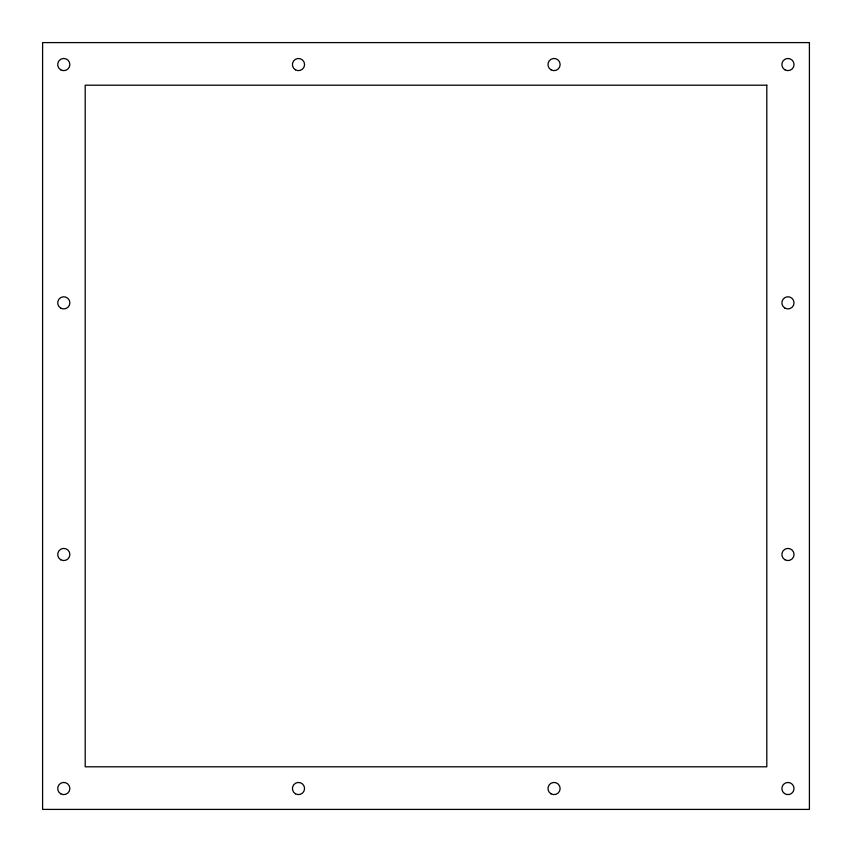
<?xml version="1.0" encoding="UTF-8"?>
<svg xmlns="http://www.w3.org/2000/svg" width="852" height="852" viewBox="0 0 852 852"><rect width="100%" height="100%" fill="white"/><g stroke="black" fill="none" stroke-linecap="round" stroke-linejoin="round"><path stroke-width="1.28" d="M809.4 42.6L42.6 42.6L42.6 809.4L809.4 809.4L809.4 42.6M766.8 85.2L85.2 85.2L85.2 766.8L766.8 766.8L766.8 85.2M551.01 793.808A6.092 6.092 0 0 0 560.147 788.537A6.092 6.092 0 0 0 551.01 783.254A6.092 6.092 0 0 0 551.01 793.808M551.01 69.832A6.092 6.092 0 0 0 560.147 64.56A6.092 6.092 0 0 0 551.01 59.278A6.092 6.092 0 0 0 551.01 69.832M295.452 793.808A6.092 6.092 0 0 0 304.579 788.537A6.092 6.092 0 0 0 295.452 783.254A6.092 6.092 0 0 0 295.452 793.808M295.452 69.832A6.092 6.092 0 0 0 304.579 64.56A6.092 6.092 0 0 0 295.452 59.278A6.092 6.092 0 0 0 295.452 69.832M60.737 308.115A6.092 6.092 0 0 0 69.875 302.843A6.092 6.092 0 0 0 60.737 297.572A6.092 6.092 0 0 0 60.737 308.115M784.916 308.115A6.092 6.092 0 0 0 794.043 302.843A6.092 6.092 0 0 0 784.916 297.572A6.092 6.092 0 0 0 784.916 308.115M784.916 559.764A6.092 6.092 0 0 0 794.043 554.492A6.092 6.092 0 0 0 784.916 549.221A6.092 6.092 0 0 0 784.916 559.764M60.737 559.764A6.092 6.092 0 0 0 69.875 554.492A6.092 6.092 0 0 0 60.737 549.221A6.092 6.092 0 0 0 60.737 559.764M60.737 793.808A6.092 6.092 0 0 0 69.875 788.537A6.092 6.092 0 0 0 60.737 783.254A6.092 6.092 0 0 0 60.737 793.808M784.447 793.51A6.092 6.092 0 0 0 794.021 789.08A6.092 6.092 0 0 0 785.395 783.009A6.092 6.092 0 0 0 784.447 793.51M60.737 69.832A6.092 6.092 0 0 0 69.875 64.56A6.092 6.092 0 0 0 60.737 59.278A6.092 6.092 0 0 0 60.737 69.832M784.916 69.832A6.092 6.092 0 0 0 794.043 64.56A6.092 6.092 0 0 0 784.916 59.278A6.092 6.092 0 0 0 784.916 69.832"/></g></svg>
